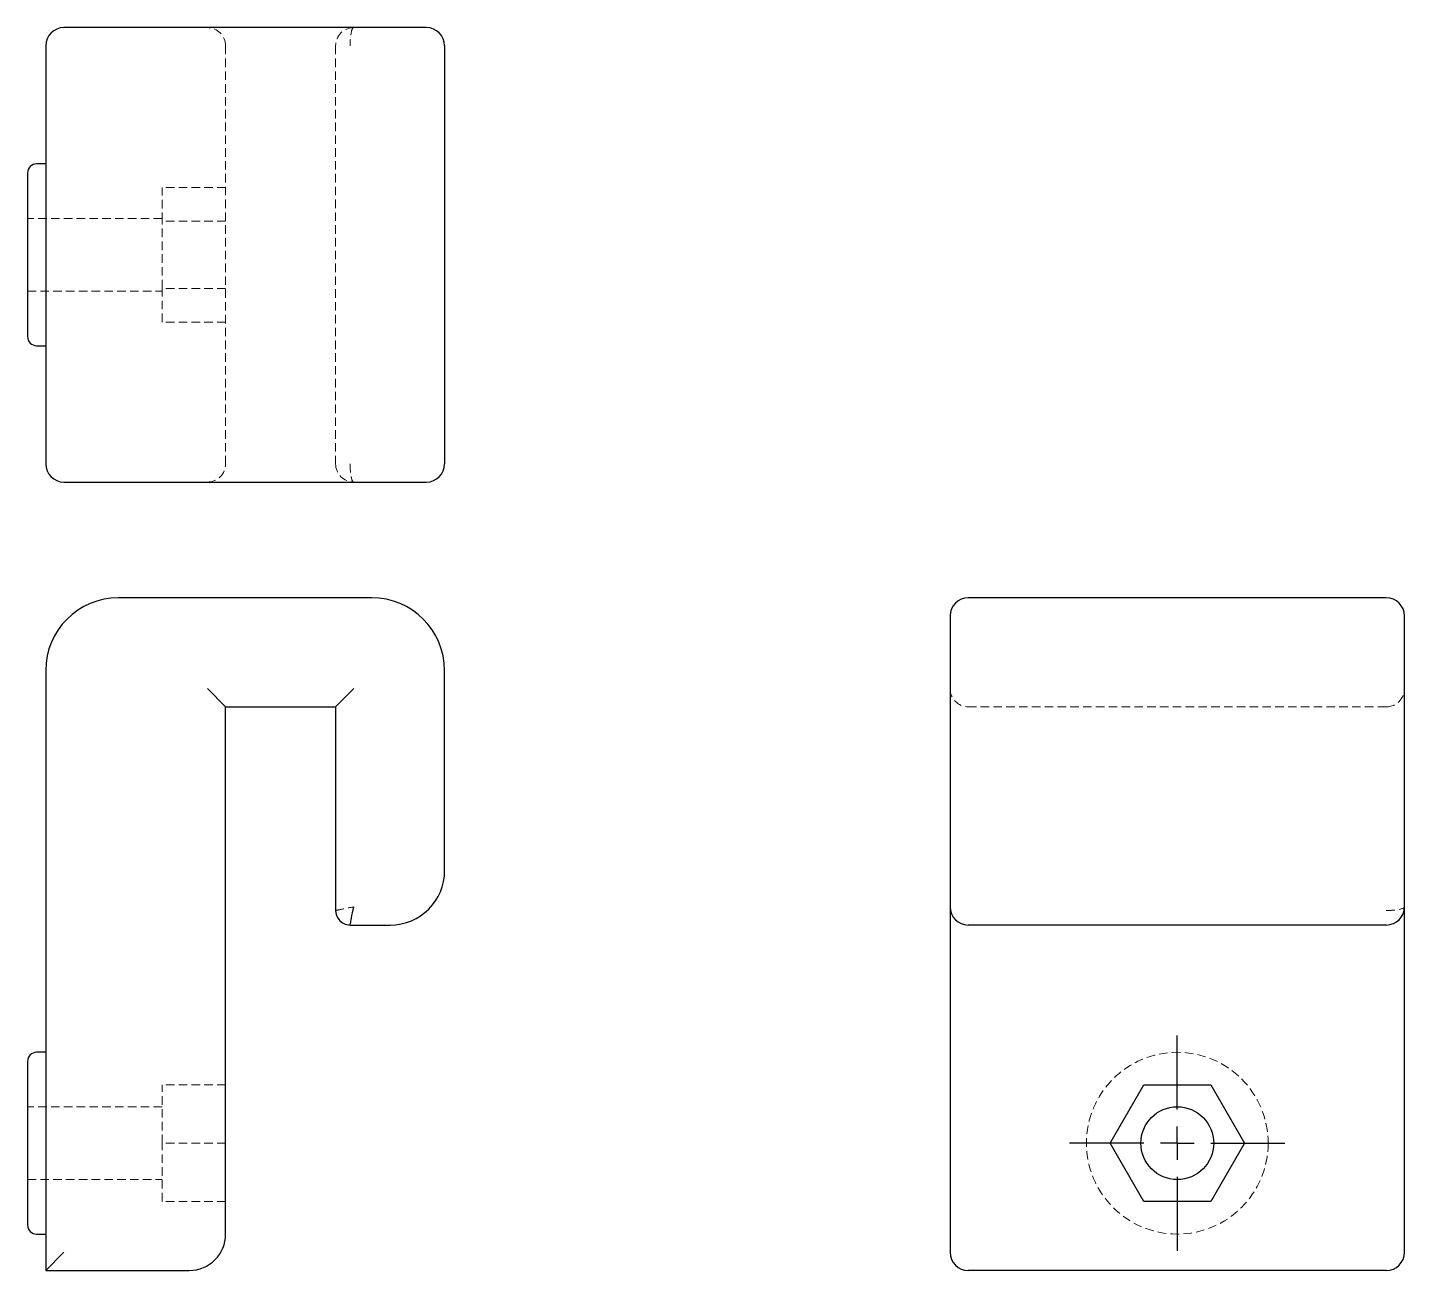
# Model space of a CAD drawing. Header units: millimetres. Extents: x 52 to 257, y 7 to 192.
import ezdxf

# ---------------------------------------------------------------- set-up
doc = ezdxf.new("R2010")
doc.units = ezdxf.units.MM
doc.linetypes.add('HIDDEN', pattern=[1.905, 1.27, -0.635])
doc.layers.add('10', color=7, linetype='Continuous')

# ---------------------------------------------------------------- blocks, each defined once
blk = doc.blocks.new('SW_CENTERMARKSYMBOL_0')
at = {"layer": '10', "color": 0}
for p, q in [((0, 5), (0, 16.01)), ((0, 0), (0, 2.5)), ((-5, 0), (-16.01, 0)), ((0, 0), (-2.5, 0)), ((0, 0), (0, -2.5)), ((0, 0), (2.5, 0)), ((5, 0), (16.01, 0)), ((0, -5), (0, -16.01))]:
    blk.add_line(p, q, dxfattribs=at)

msp = doc.modelspace()

# ---------------------------------------------------------------- linework, layer by layer
at = {"color": 7, "linetype": 'Continuous', "lineweight": 25}
for p, q in [((65.5, 191.77), (57.39, 191.77)), ((103.2, 191.77), (65.5, 191.77)), ((111.31, 191.77), (103.2, 191.77)), ((54.69, 189.06), (54.69, 126.9)), ((114.01, 189.06), (114.01, 126.9)), ((51.99, 170.14), (51.99, 145.82)), ((54.69, 171.49), (53.34, 171.49)), ((53.34, 144.47), (54.69, 144.47)), ((57.39, 124.2), (65.5, 124.2)), ((65.5, 124.2), (103.2, 124.2)), ((103.2, 124.2), (111.31, 124.2)), ((103.2, 107), (65.5, 107)), ((254.06, 107), (191.9, 107)), ((189.2, 104.3), (189.2, 96.19)), ((256.77, 96.19), (256.77, 104.3)), ((54.69, 96.19), (54.69, 7)), ((114.01, 66.46), (114.01, 96.19)), ((189.2, 96.19), (189.2, 66.46)), ((256.77, 66.46), (256.77, 96.19)), ((78.74, 93.49), (81.45, 90.78)), ((100.5, 93.49), (97.8, 90.78)), ((81.45, 90.78), (97.8, 90.78)), ((81.45, 12.41), (81.45, 90.78)), ((97.8, 90.78), (97.8, 60.51)), ((189.2, 66.46), (189.2, 61.05)), ((256.77, 61.05), (256.77, 66.46)), ((189.2, 61.05), (189.2, 12.41)), ((256.77, 12.41), (256.77, 61.05)), ((99.96, 58.35), (105.91, 58.35)), ((254.06, 58.35), (191.9, 58.35)), ((54.69, 39.43), (53.34, 39.43)), ((51.99, 38.08), (51.99, 13.76)), ((212.98, 25.92), (217.98, 34.58)), ((217.98, 34.58), (227.98, 34.58)), ((227.98, 34.58), (232.98, 25.92)), ((217.98, 17.26), (212.98, 25.92)), ((232.98, 25.92), (227.98, 17.26)), ((227.98, 17.26), (217.98, 17.26)), ((53.34, 12.41), (54.69, 12.41)), ((189.2, 12.41), (189.2, 9.7)), ((256.77, 9.7), (256.77, 12.41)), ((57.39, 9.7), (54.69, 7)), ((54.69, 7), (76.04, 7)), ((254.06, 7), (191.9, 7))]:
    msp.add_line(p, q, dxfattribs=at)
at = {"color": 7, "linetype": 'HIDDEN', "lineweight": 18}
for p, q in [((81.45, 189.06), (81.45, 126.9)), ((97.8, 189.06), (97.8, 126.9)), ((71.99, 162.98), (71.99, 167.98)), ((81.45, 167.98), (71.99, 167.98)), ((71.99, 163.39), (51.99, 163.39)), ((71.99, 152.98), (71.99, 162.98)), ((81.45, 162.98), (71.99, 162.98)), ((81.45, 162.98), (71.99, 162.98)), ((51.99, 152.58), (71.99, 152.58)), ((81.45, 152.98), (71.99, 152.98)), ((71.99, 147.98), (71.99, 152.98)), ((81.45, 152.98), (71.99, 152.98)), ((81.45, 147.98), (71.99, 147.98)), ((254.06, 90.78), (191.9, 90.78)), ((71.99, 25.92), (71.99, 34.58)), ((71.99, 34.58), (71.99, 34.58)), ((81.45, 34.58), (71.99, 34.58)), ((81.45, 34.58), (71.99, 34.58)), ((71.99, 31.32), (51.99, 31.32)), ((71.99, 17.26), (71.99, 25.92)), ((81.45, 25.92), (71.99, 25.92)), ((81.45, 25.92), (71.99, 25.92)), ((51.99, 20.51), (71.99, 20.51)), ((81.45, 17.26), (71.99, 17.26)), ((81.45, 17.26), (71.99, 17.26))]:
    msp.add_line(p, q, dxfattribs=at)
msp.add_circle((222.98, 25.92), 13.51, dxfattribs=at)
at = {"color": 7, "linetype": 'Continuous', "lineweight": 25}
msp.add_circle((222.98, 25.92), 5.41, dxfattribs=at)
for centre, radius, start, end in [((57.39, 189.06), 2.7, 90, 180), ((111.31, 189.06), 2.7, 0, 90), ((53.34, 170.14), 1.35, 90, 180), ((53.34, 145.82), 1.35, 180, 270), ((57.39, 126.9), 2.7, 180, 270), ((111.31, 126.9), 2.7, 270, 0), ((65.5, 96.19), 10.81, 90, 180), ((103.2, 96.19), 10.81, 0, 90), ((191.9, 104.3), 2.7, 90, 180), ((254.06, 104.3), 2.7, 0, 90), ((105.91, 66.46), 8.11, 270, 0), ((191.9, 61.05), 2.7, 180, 270), ((254.06, 61.05), 2.7, 270, 0), ((53.34, 38.08), 1.35, 90, 180), ((53.34, 13.76), 1.35, 180, 270), ((76.04, 12.41), 5.41, 270, 0), ((191.9, 9.7), 2.7, 180, 270), ((254.06, 9.7), 2.7, 270, 0)]:
    msp.add_arc(centre, radius, start, end, dxfattribs=at)
at = {"color": 7, "linetype": 'HIDDEN', "lineweight": 18}
for centre, start, end in [((78.74, 189.06), 0, 90), ((100.5, 189.06), 90, 180), ((78.74, 126.9), 270, 0), ((100.5, 126.9), 180, 270), ((191.9, 93.49), 180, 270), ((254.06, 93.49), 270, 0)]:
    msp.add_arc(centre, 2.7, start, end, dxfattribs=at)
for points, knots in [([(100.5, 191.77), (100.34, 191.77), (100.14, 191.28), (99.99, 190.07), (99.96, 189.47), (99.96, 189.06)], [0, 0, 0, 0, 0.897598, 1.121997, 1.570796, 1.570796, 1.570796, 1.570796]), ([(99.96, 126.9), (99.96, 126.5), (100, 125.69), (100.18, 124.55), (100.38, 124.2), (100.5, 124.2)], [0, 0, 0, 0, 0.448799, 0.897598, 1.570796, 1.570796, 1.570796, 1.570796]), ([(97.8, 60.51), (97.8, 60.51), (97.94, 60.54), (98.69, 60.69), (99.69, 60.89), (100.5, 61.05)], [0, 0, 0, 0, 0.448799, 0.673198, 1.570796, 1.570796, 1.570796, 1.570796]), ([(254.06, 60.51), (254.47, 60.51), (255.07, 60.54), (256.28, 60.69), (256.77, 60.89), (256.77, 61.05)], [0, 0, 0, 0, 0.448799, 0.673198, 1.570796, 1.570796, 1.570796, 1.570796])]:
    msp.add_open_spline(points, degree=3, knots=knots, dxfattribs=at)
at = {"color": 7, "linetype": 'Continuous', "lineweight": 25}
for points, knots in [([(97.8, 60.51), (97.8, 60.03), (98.19, 58.89), (99.31, 58.35), (99.96, 58.35)], [0, 0, 0, 0, 0.428571, 1, 1, 1, 1]), ([(99.96, 58.35), (99.96, 58.35), (100, 58.54), (100.18, 59.44), (100.38, 60.45), (100.5, 61.05)], [0, 0, 0, 0, 0.448799, 0.897598, 1.570796, 1.570796, 1.570796, 1.570796])]:
    msp.add_open_spline(points, degree=3, knots=knots, dxfattribs=at)

# ---------------------------------------------------------------- block references
at = {"layer": '10'}
msp.add_blockref('SW_CENTERMARKSYMBOL_0', (222.98, 25.92), dxfattribs=at)

doc.saveas('drawing.dxf')
